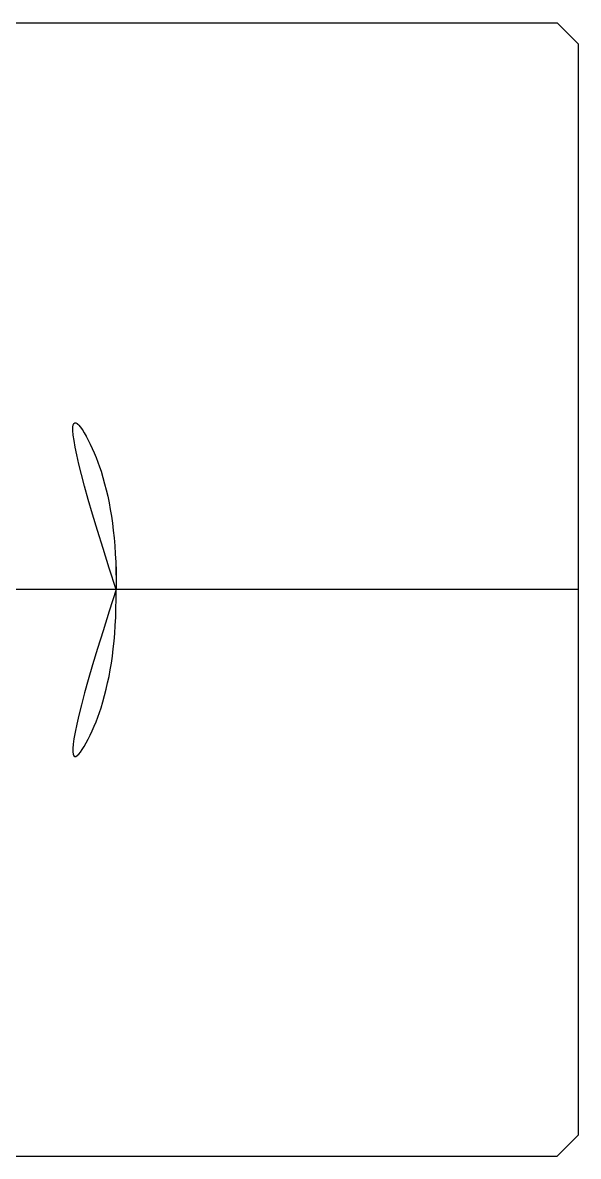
# Model space of a CAD drawing. Extents: x 16296677952 to 16296679688, y -37409618576 to -37409617304.
# Drawn here: x 16296678142.05 to 16296678155.27, y -37409618175.5 to -37409618148.5 of the extents above; entities that cross this region are included whole.
import ezdxf

# ---------------------------------------------------------------- set-up
doc = ezdxf.new("R2010")
doc.units = 0
doc.header["$LTSCALE"] = 10
doc.header["$MEASUREMENT"] = 0
doc.linetypes.add('HIDDEN2', pattern=[4.7625, 3.175, -1.5875])
doc.layers.get('0').update_dxf_attribs({"linetype": 'CONTINUOUS'})
doc.layers.add('Default', color=7, linetype='CONTINUOUS')

# ---------------------------------------------------------------- blocks, each defined once
blk = doc.blocks.new('3545')
at = {"color": 1}
for points in [[(1179.675, 4676.2), (1179.675, 4677.444), (1179.554, 4678.234), (1178.965, 4680.151), (1177.818, 4681.869), (1177.081, 4682.845)], [(1179.675, 4676.2), (1179.674, 4674.957), (1179.554, 4674.166), (1178.964, 4672.25), (1177.817, 4670.533), (1177.08, 4669.557)]]:
    blk.add_open_spline(points, degree=3, knots=[3.1417675, 3.1417675, 3.1417675, 3.1417675, 3.2760058, 3.2760058, 3.4696288, 3.4696288, 3.4696288, 3.4696288], dxfattribs=at)

msp = doc.modelspace()

# ---------------------------------------------------------------- linework, layer by layer
at = {"color": 0}
for p, q in [((16296678087.77088, -37409618148.495987), (16296678154.77088, -37409618148.495987)), ((16296678154.77088, -37409618148.495987), (16296678155.27088, -37409618148.995987)), ((16296678155.27088, -37409618148.995987), (16296678155.27088, -37409618174.995987)), ((16296678154.77088, -37409618175.495987), (16296678155.27088, -37409618174.995987)), ((16296678087.77088, -37409618175.495987), (16296678154.77088, -37409618175.495987))]:
    msp.add_line(p, q, dxfattribs=at)
at = {"linetype": 'HIDDEN2', "lineweight": 5}
for points in [[(16296678144.27581, -37409618161.998688), (16296678144.27556, -37409618160.754883), (16296678144.155041, -37409618159.964699), (16296678143.56638, -37409618158.047653), (16296678142.41893, -37409618156.330597), (16296678141.682421, -37409618155.35434)], [(16296678144.27581, -37409618161.998688), (16296678144.275261, -37409618163.2425), (16296678144.15457, -37409618164.032654), (16296678143.565451, -37409618165.949562), (16296678142.417601, -37409618167.666344), (16296678141.68087, -37409618168.642433)]]:
    msp.add_open_spline(points, degree=3, knots=[3.1417675189, 3.1417675189, 3.1417675189, 3.1417675189, 3.2760058354, 3.2760058354, 3.4696288372, 3.4696288372, 3.4696288372, 3.4696288372], dxfattribs=at)
at = {"layer": 'Default'}
msp.add_line((16296678155.27088, -37409618161.995987), (16296678087.27088, -37409618161.995987), dxfattribs=at)

# ---------------------------------------------------------------- block references
msp.add_blockref('3545', (16296676964.601, -37409622838.199112), dxfattribs=at)

doc.saveas('drawing.dxf')
